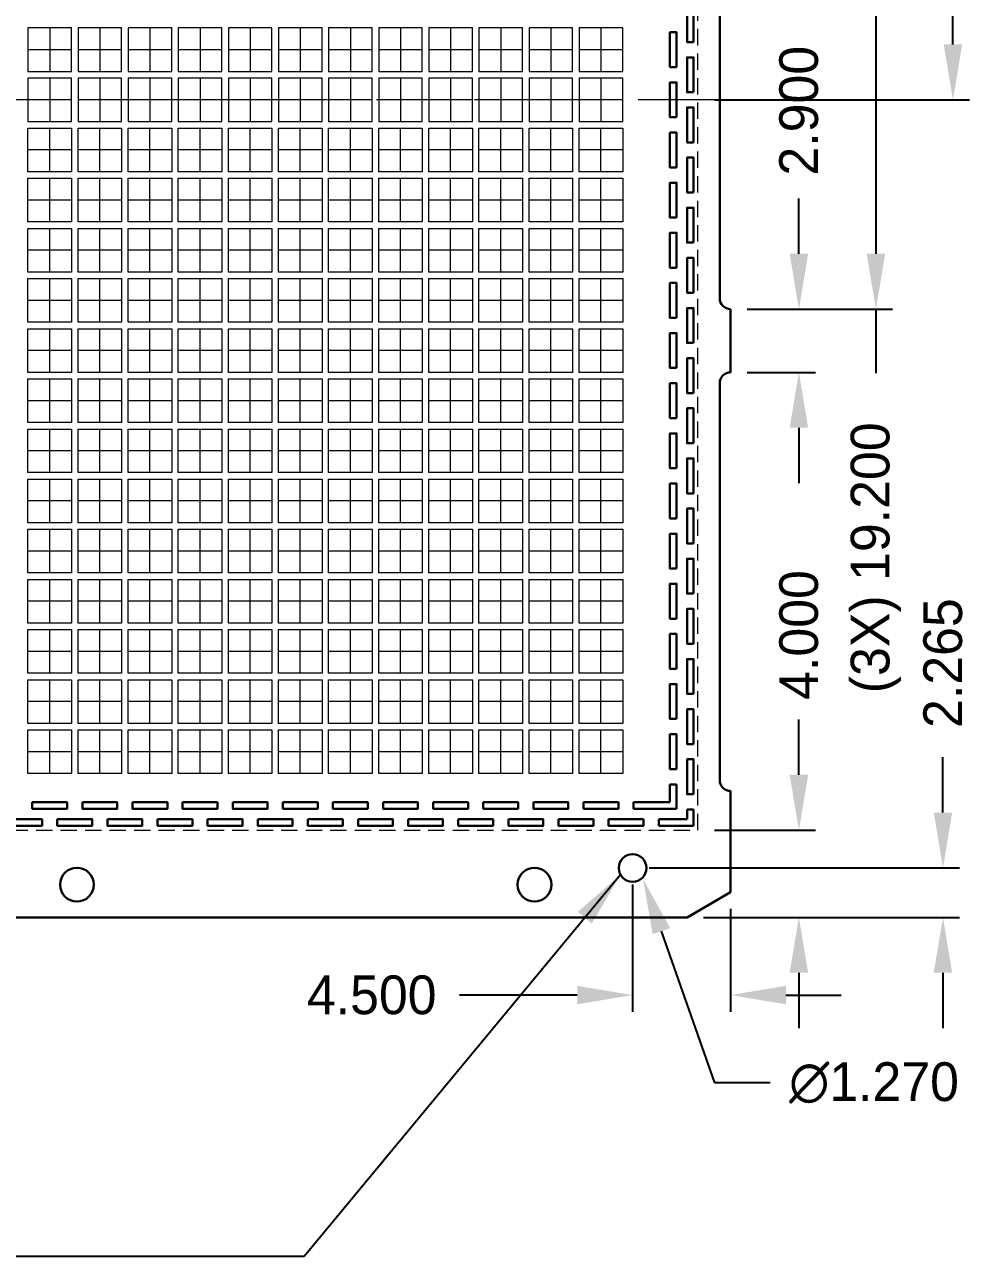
# Model space of a CAD drawing. Extents: x 421 to 684, y -247 to -113.
# Drawn here: x 640.5 to 684.3, y -225.3 to -168.8 of the extents above; entities that cross this region are included whole.
import ezdxf

# ---------------------------------------------------------------- set-up
doc = ezdxf.new("R2010")
doc.units = 0
doc.header["$LTSCALE"] = 3
doc.header["$MEASUREMENT"] = 0
for name, pattern in [('CENTER', [2, 1.25, -0.25, 0.25, -0.25]), ('HIDDEN', [0.375, 0.25, -0.125]), ('PHANTOM', [2.5, 1.25, -0.25, 0.25, -0.25, 0.25, -0.25])]:
    doc.linetypes.add(name, pattern=pattern)
for name, color, linetype, lineweight in [('CLIN', 1, 'CENTER', 15), ('DIM', 4, 'Continuous', 13), ('HIDN', 6, 'HIDDEN', 15), ('OBJ', 3, 'Continuous', 30), ('OBJ1', 7, 'Continuous', 30), ('PHANTOM', 5, 'PHANTOM', 15)]:
    doc.layers.add(name, color=color, linetype=linetype, lineweight=lineweight)
doc.dimstyles.new('3DEC X 1', dxfattribs={"dimtxt": 1.778, "dimasz": 2.54, "dimexe": 0.762, "dimexo": 0.762, "dimgap": 0.762, "dimtad": 0, "dimdec": 3, "dimzin": 0, "dimdsep": 46, "dimtxsty": 'Standard', "dimcen": 0, "dimadec": 0, "dimazin": 0, "dimtfac": 1, "dimtdec": 3, "dimtofl": 0, "dimtmove": 0, "dimatfit": 3, "dimfxl": 1, "dimtolj": 1, "dimtzin": 0, "dimarcsym": 0})
doc.dimstyles.new('3DEC X 1 DIA', dxfattribs={"dimtxt": 1.778, "dimasz": 2.54, "dimexe": 0.762, "dimexo": 0.762, "dimgap": 0.762, "dimtad": 0, "dimtoh": 1, "dimdec": 3, "dimzin": 0, "dimdsep": 46, "dimtxsty": 'Standard', "dimcen": 0, "dimadec": 0, "dimazin": 0, "dimtfac": 1, "dimtdec": 3, "dimtofl": 0, "dimtmove": 0, "dimatfit": 3, "dimfxl": 1, "dimtolj": 1, "dimtzin": 0, "dimarcsym": 0})

# ---------------------------------------------------------------- blocks, each defined once
blk = doc.blocks.new('*D7')
at = {"layer": 'Defpoints', "color": 0, "transparency": 16777216}
for p in [(1107.465, -223.752), (1119.669, -223.752), (1107.965, -261.252)]:
    blk.add_point(p, dxfattribs=at)
at = {"layer": 'DIM', "color": 0, "lineweight": -2, "transparency": 16777216}
for p, q in [((1108.227, -223.752), (1120.431, -223.752)), ((1119.669, -226.292), (1119.669, -236.822)), ((1119.669, -258.712), (1119.669, -246.644)), ((1108.727, -261.252), (1120.431, -261.252))]:
    blk.add_line(p, q, dxfattribs=at)
at = {"layer": 'DIM', "color": 0, "transparency": 16777216}
for points in [[(1119.246, -226.292), (1120.092, -226.292), (1119.669, -223.752)], [(1119.246, -258.712), (1120.092, -258.712), (1119.669, -261.252)]]:
    blk.add_solid(points, dxfattribs=at)
at = {"layer": 'DIM', "color": 0, "transparency": 16777216, "insert": (1119.669, -241.733), "char_height": 1.778, "attachment_point": 5, "rotation": 90}
blk.add_mtext('\\A1;37.500', dxfattribs=at)
blk = doc.blocks.new('*D9')
at = {"layer": 'Defpoints', "color": 0, "transparency": 16777216}
for p in [(1109.465, -270.852), (1112.599, -270.852), (1109.465, -273.752)]:
    blk.add_point(p, dxfattribs=at)
at = {"layer": 'DIM', "color": 0, "lineweight": -2, "transparency": 16777216}
for p, q in [((1112.599, -268.312), (1112.599, -265.772)), ((1110.227, -270.852), (1113.361, -270.852)), ((1110.227, -273.752), (1113.361, -273.752)), ((1112.599, -276.292), (1112.599, -278.832))]:
    blk.add_line(p, q, dxfattribs=at)
at = {"layer": 'DIM', "color": 0, "transparency": 16777216}
for points in [[(1112.176, -268.312), (1113.023, -268.312), (1112.599, -270.852)], [(1112.176, -276.292), (1113.023, -276.292), (1112.599, -273.752)]]:
    blk.add_solid(points, dxfattribs=at)
at = {"layer": 'DIM', "color": 0, "transparency": 16777216, "insert": (1112.599, -261.751), "char_height": 1.778, "attachment_point": 5, "rotation": 90}
blk.add_mtext('\\A1;2.900', dxfattribs=at)
blk = doc.blocks.new('*D10')
at = {"layer": 'Defpoints', "color": 0, "transparency": 16777216}
for p in [(1109.465, -251.652), (1109.465, -270.852), (1116.134, -270.852)]:
    blk.add_point(p, dxfattribs=at)
at = {"layer": 'DIM', "color": 0, "lineweight": -2, "transparency": 16777216}
for p, q in [((1110.227, -251.652), (1116.896, -251.652)), ((1116.134, -254.192), (1116.134, -268.312)), ((1110.227, -270.852), (1116.896, -270.852)), ((1116.134, -270.852), (1116.134, -273.792))]:
    blk.add_line(p, q, dxfattribs=at)
at = {"layer": 'DIM', "color": 0, "transparency": 16777216}
for points in [[(1115.711, -254.192), (1116.558, -254.192), (1116.134, -251.652)], [(1115.711, -268.312), (1116.558, -268.312), (1116.134, -270.852)]]:
    blk.add_solid(points, dxfattribs=at)
at = {"layer": 'DIM', "color": 0, "transparency": 16777216, "insert": (1116.134, -282.259), "char_height": 1.778, "attachment_point": 5, "rotation": 90}
blk.add_mtext('\\A1;(3X) 19.200', dxfattribs=at)
blk = doc.blocks.new('*D11')
at = {"layer": 'Defpoints', "color": 0, "transparency": 16777216}
for p in [(1107.965, -294.752), (1107.465, -298.752), (1112.599, -298.752)]:
    blk.add_point(p, dxfattribs=at)
at = {"layer": 'DIM', "color": 0, "lineweight": -2, "transparency": 16777216}
for p, q in [((1112.599, -292.212), (1112.599, -289.672)), ((1108.727, -294.752), (1113.361, -294.752)), ((1108.227, -298.752), (1113.361, -298.752)), ((1112.599, -301.292), (1112.599, -303.832))]:
    blk.add_line(p, q, dxfattribs=at)
at = {"layer": 'DIM', "color": 0, "transparency": 16777216}
for points in [[(1112.176, -292.212), (1113.023, -292.212), (1112.599, -294.752)], [(1112.176, -301.292), (1113.023, -301.292), (1112.599, -298.752)]]:
    blk.add_solid(points, dxfattribs=at)
at = {"layer": 'DIM', "color": 0, "transparency": 16777216, "insert": (1112.599, -285.799), "char_height": 1.778, "attachment_point": 5, "rotation": 90}
blk.add_mtext('\\A1;4.000', dxfattribs=at)
blk = doc.blocks.new('*D26')
at = {"layer": 'Defpoints', "color": 0, "transparency": 16777216}
for p in [(1105.024, -295.791), (1105.446, -296.989)]:
    blk.add_point(p, dxfattribs=at)
at = {"layer": 'DIM', "color": 0, "lineweight": -2, "transparency": 16777216}
for p, q in [((1108.744, -306.347), (1106.291, -299.385)), ((1111.284, -306.347), (1108.744, -306.347))]:
    blk.add_line(p, q, dxfattribs=at)
at = {"layer": 'DIM', "color": 0, "transparency": 16777216}
blk.add_solid([(1106.69, -299.244), (1105.891, -299.525), (1105.446, -296.989)], dxfattribs=at)
at = {"layer": 'DIM', "color": 0, "transparency": 16777216, "insert": (1116.047, -306.347), "char_height": 1.778, "attachment_point": 5}
blk.add_mtext('\\A1;∅1.270', dxfattribs=at)
blk = doc.blocks.new('*D27')
at = {"layer": 'Defpoints', "color": 0, "transparency": 16777216}
for p in [(1104.965, -296.487), (1107.465, -298.752), (1119.211, -298.752)]:
    blk.add_point(p, dxfattribs=at)
at = {"layer": 'DIM', "color": 0, "lineweight": -2, "transparency": 16777216}
for p, q in [((1119.211, -293.947), (1119.211, -291.407)), ((1105.727, -296.487), (1119.973, -296.487)), ((1108.227, -298.752), (1119.973, -298.752)), ((1119.211, -301.292), (1119.211, -303.832))]:
    blk.add_line(p, q, dxfattribs=at)
at = {"layer": 'DIM', "color": 0, "transparency": 16777216}
for points in [[(1118.788, -293.947), (1119.634, -293.947), (1119.211, -296.487)], [(1118.788, -301.292), (1119.634, -301.292), (1119.211, -298.752)]]:
    blk.add_solid(points, dxfattribs=at)
at = {"layer": 'DIM', "color": 0, "transparency": 16777216, "insert": (1119.211, -287.089), "char_height": 1.778, "attachment_point": 5, "rotation": 90}
blk.add_mtext('\\A1;2.265', dxfattribs=at)
blk = doc.blocks.new('*D28')
at = {"layer": 'Defpoints', "color": 0, "transparency": 16777216}
for p in [(1104.965, -296.487), (1109.465, -297.602), (1104.965, -302.318)]:
    blk.add_point(p, dxfattribs=at)
at = {"layer": 'DIM', "color": 0, "lineweight": -2, "transparency": 16777216}
for p, q in [((1104.965, -297.249), (1104.965, -303.08)), ((1109.465, -298.364), (1109.465, -303.08)), ((1102.425, -302.318), (1097.016, -302.318)), ((1112.005, -302.318), (1114.545, -302.318))]:
    blk.add_line(p, q, dxfattribs=at)
at = {"layer": 'DIM', "color": 0, "transparency": 16777216}
for points in [[(1102.425, -301.894), (1102.425, -302.741), (1104.965, -302.318)], [(1112.005, -301.894), (1112.005, -302.741), (1109.465, -302.318)]]:
    blk.add_solid(points, dxfattribs=at)
at = {"layer": 'DIM', "color": 0, "transparency": 16777216, "insert": (1092.995, -302.318), "char_height": 1.778, "attachment_point": 5}
blk.add_mtext('\\A1;4.500', dxfattribs=at)

msp = doc.modelspace()

# ---------------------------------------------------------------- linework, layer by layer
at = {"layer": 'CLIN'}
for p, q in [((641.6626, -168.9671), (641.6626, -170.9671)), ((643.9626, -168.9671), (643.9626, -170.9671)), ((646.2626, -168.9671), (646.2626, -170.9671)), ((648.5626, -168.9671), (648.5626, -170.9671)), ((650.8626, -168.9671), (650.8626, -170.9671)), ((653.1626, -168.9671), (653.1626, -170.9671)), ((655.4626, -168.9671), (655.4626, -170.9671)), ((657.7626, -168.9671), (657.7626, -170.9671)), ((660.0626, -168.9671), (660.0626, -170.9671)), ((662.3626, -168.9671), (662.3626, -170.9671)), ((664.6626, -168.9671), (664.6626, -170.9671)), ((666.9626, -168.9671), (666.9626, -170.9671)), ((642.6626, -169.9671), (640.6626, -169.9671)), ((644.9626, -169.9671), (642.9626, -169.9671)), ((647.2626, -169.9671), (645.2626, -169.9671)), ((649.5626, -169.9671), (647.5626, -169.9671)), ((651.8626, -169.9671), (649.8626, -169.9671)), ((654.1626, -169.9671), (652.1626, -169.9671)), ((656.4626, -169.9671), (654.4626, -169.9671)), ((658.7626, -169.9671), (656.7626, -169.9671)), ((661.0626, -169.9671), (659.0626, -169.9671)), ((663.3626, -169.9671), (661.3626, -169.9671)), ((665.6626, -169.9671), (663.6626, -169.9671)), ((667.9626, -169.9671), (665.9626, -169.9671)), ((641.6626, -171.2671), (641.6626, -173.2671)), ((643.9626, -171.2671), (643.9626, -173.2671)), ((646.2626, -171.2671), (646.2626, -173.2671)), ((648.5626, -171.2671), (648.5626, -173.2671)), ((650.8626, -171.2671), (650.8626, -173.2671)), ((653.1626, -171.2671), (653.1626, -173.2671)), ((655.4626, -171.2671), (655.4626, -173.2671)), ((657.7626, -171.2671), (657.7626, -173.2671)), ((660.0626, -171.2671), (660.0626, -173.2671)), ((662.3626, -171.2671), (662.3626, -173.2671)), ((664.6626, -171.2671), (664.6626, -173.2671)), ((666.9626, -171.2671), (666.9626, -173.2671)), ((672.4126, -172.2671), (553.4126, -172.2671)), ((642.6626, -172.2671), (640.6626, -172.2671)), ((644.9626, -172.2671), (642.9626, -172.2671)), ((647.2626, -172.2671), (645.2626, -172.2671)), ((649.5626, -172.2671), (647.5626, -172.2671)), ((651.8626, -172.2671), (649.8626, -172.2671)), ((654.1626, -172.2671), (652.1626, -172.2671)), ((656.4626, -172.2671), (654.4626, -172.2671)), ((658.7626, -172.2671), (656.7626, -172.2671)), ((661.0626, -172.2671), (659.0626, -172.2671)), ((663.3626, -172.2671), (661.3626, -172.2671)), ((665.6626, -172.2671), (663.6626, -172.2671)), ((667.9626, -172.2671), (665.9626, -172.2671)), ((641.6626, -175.5671), (641.6626, -173.5671)), ((643.9626, -175.5671), (643.9626, -173.5671)), ((646.2626, -175.5671), (646.2626, -173.5671)), ((648.5626, -175.5671), (648.5626, -173.5671)), ((650.8626, -175.5671), (650.8626, -173.5671)), ((653.1626, -175.5671), (653.1626, -173.5671)), ((655.4626, -175.5671), (655.4626, -173.5671)), ((657.7626, -175.5671), (657.7626, -173.5671)), ((660.0626, -175.5671), (660.0626, -173.5671)), ((662.3626, -175.5671), (662.3626, -173.5671)), ((664.6626, -175.5671), (664.6626, -173.5671)), ((666.9626, -175.5671), (666.9626, -173.5671)), ((642.6626, -174.5671), (640.6626, -174.5671)), ((644.9626, -174.5671), (642.9626, -174.5671)), ((647.2626, -174.5671), (645.2626, -174.5671)), ((649.5626, -174.5671), (647.5626, -174.5671)), ((651.8626, -174.5671), (649.8626, -174.5671)), ((654.1626, -174.5671), (652.1626, -174.5671)), ((656.4626, -174.5671), (654.4626, -174.5671)), ((658.7626, -174.5671), (656.7626, -174.5671)), ((661.0626, -174.5671), (659.0626, -174.5671)), ((663.3626, -174.5671), (661.3626, -174.5671)), ((665.6626, -174.5671), (663.6626, -174.5671)), ((667.9626, -174.5671), (665.9626, -174.5671)), ((641.6626, -177.8671), (641.6626, -175.8671)), ((643.9626, -177.8671), (643.9626, -175.8671)), ((646.2626, -177.8671), (646.2626, -175.8671)), ((648.5626, -177.8671), (648.5626, -175.8671)), ((650.8626, -177.8671), (650.8626, -175.8671)), ((653.1626, -177.8671), (653.1626, -175.8671)), ((655.4626, -177.8671), (655.4626, -175.8671)), ((657.7626, -177.8671), (657.7626, -175.8671)), ((660.0626, -177.8671), (660.0626, -175.8671)), ((662.3626, -177.8671), (662.3626, -175.8671)), ((664.6626, -177.8671), (664.6626, -175.8671)), ((666.9626, -177.8671), (666.9626, -175.8671)), ((642.6626, -176.8671), (640.6626, -176.8671)), ((644.9626, -176.8671), (642.9626, -176.8671)), ((647.2626, -176.8671), (645.2626, -176.8671)), ((649.5626, -176.8671), (647.5626, -176.8671)), ((651.8626, -176.8671), (649.8626, -176.8671)), ((654.1626, -176.8671), (652.1626, -176.8671)), ((656.4626, -176.8671), (654.4626, -176.8671)), ((658.7626, -176.8671), (656.7626, -176.8671)), ((661.0626, -176.8671), (659.0626, -176.8671)), ((663.3626, -176.8671), (661.3626, -176.8671)), ((665.6626, -176.8671), (663.6626, -176.8671)), ((667.9626, -176.8671), (665.9626, -176.8671)), ((641.6626, -180.1671), (641.6626, -178.1671)), ((643.9626, -180.1671), (643.9626, -178.1671)), ((646.2626, -180.1671), (646.2626, -178.1671)), ((648.5626, -180.1671), (648.5626, -178.1671)), ((650.8626, -180.1671), (650.8626, -178.1671)), ((653.1626, -180.1671), (653.1626, -178.1671)), ((655.4626, -180.1671), (655.4626, -178.1671)), ((657.7626, -180.1671), (657.7626, -178.1671)), ((660.0626, -180.1671), (660.0626, -178.1671)), ((662.3626, -180.1671), (662.3626, -178.1671)), ((664.6626, -180.1671), (664.6626, -178.1671)), ((666.9626, -180.1671), (666.9626, -178.1671)), ((642.6626, -179.1671), (640.6626, -179.1671)), ((644.9626, -179.1671), (642.9626, -179.1671)), ((647.2626, -179.1671), (645.2626, -179.1671)), ((649.5626, -179.1671), (647.5626, -179.1671)), ((651.8626, -179.1671), (649.8626, -179.1671)), ((654.1626, -179.1671), (652.1626, -179.1671)), ((656.4626, -179.1671), (654.4626, -179.1671)), ((658.7626, -179.1671), (656.7626, -179.1671)), ((661.0626, -179.1671), (659.0626, -179.1671)), ((663.3626, -179.1671), (661.3626, -179.1671)), ((665.6626, -179.1671), (663.6626, -179.1671)), ((667.9626, -179.1671), (665.9626, -179.1671)), ((641.6626, -182.4671), (641.6626, -180.4671)), ((643.9626, -182.4671), (643.9626, -180.4671)), ((646.2626, -182.4671), (646.2626, -180.4671)), ((648.5626, -182.4671), (648.5626, -180.4671)), ((650.8626, -182.4671), (650.8626, -180.4671)), ((653.1626, -182.4671), (653.1626, -180.4671)), ((655.4626, -182.4671), (655.4626, -180.4671)), ((657.7626, -182.4671), (657.7626, -180.4671)), ((660.0626, -182.4671), (660.0626, -180.4671)), ((662.3626, -182.4671), (662.3626, -180.4671)), ((664.6626, -182.4671), (664.6626, -180.4671)), ((666.9626, -182.4671), (666.9626, -180.4671)), ((642.6626, -181.4671), (640.6626, -181.4671)), ((644.9626, -181.4671), (642.9626, -181.4671)), ((647.2626, -181.4671), (645.2626, -181.4671)), ((649.5626, -181.4671), (647.5626, -181.4671)), ((651.8626, -181.4671), (649.8626, -181.4671)), ((654.1626, -181.4671), (652.1626, -181.4671)), ((656.4626, -181.4671), (654.4626, -181.4671)), ((658.7626, -181.4671), (656.7626, -181.4671)), ((661.0626, -181.4671), (659.0626, -181.4671)), ((663.3626, -181.4671), (661.3626, -181.4671)), ((665.6626, -181.4671), (663.6626, -181.4671)), ((667.9626, -181.4671), (665.9626, -181.4671)), ((641.6626, -184.7671), (641.6626, -182.7671)), ((643.9626, -184.7671), (643.9626, -182.7671)), ((646.2626, -184.7671), (646.2626, -182.7671)), ((648.5626, -184.7671), (648.5626, -182.7671)), ((650.8626, -184.7671), (650.8626, -182.7671)), ((653.1626, -184.7671), (653.1626, -182.7671)), ((655.4626, -184.7671), (655.4626, -182.7671)), ((657.7626, -184.7671), (657.7626, -182.7671)), ((660.0626, -184.7671), (660.0626, -182.7671)), ((662.3626, -184.7671), (662.3626, -182.7671)), ((664.6626, -184.7671), (664.6626, -182.7671)), ((666.9626, -184.7671), (666.9626, -182.7671)), ((642.6626, -183.7671), (640.6626, -183.7671)), ((644.9626, -183.7671), (642.9626, -183.7671)), ((647.2626, -183.7671), (645.2626, -183.7671)), ((649.5626, -183.7671), (647.5626, -183.7671)), ((651.8626, -183.7671), (649.8626, -183.7671)), ((654.1626, -183.7671), (652.1626, -183.7671)), ((656.4626, -183.7671), (654.4626, -183.7671)), ((658.7626, -183.7671), (656.7626, -183.7671)), ((661.0626, -183.7671), (659.0626, -183.7671)), ((663.3626, -183.7671), (661.3626, -183.7671)), ((665.6626, -183.7671), (663.6626, -183.7671)), ((667.9626, -183.7671), (665.9626, -183.7671)), ((641.6626, -187.0671), (641.6626, -185.0671)), ((643.9626, -187.0671), (643.9626, -185.0671)), ((646.2626, -187.0671), (646.2626, -185.0671)), ((648.5626, -187.0671), (648.5626, -185.0671)), ((650.8626, -187.0671), (650.8626, -185.0671)), ((653.1626, -187.0671), (653.1626, -185.0671)), ((655.4626, -187.0671), (655.4626, -185.0671)), ((657.7626, -187.0671), (657.7626, -185.0671)), ((660.0626, -187.0671), (660.0626, -185.0671)), ((662.3626, -187.0671), (662.3626, -185.0671)), ((664.6626, -187.0671), (664.6626, -185.0671)), ((666.9626, -187.0671), (666.9626, -185.0671)), ((642.6626, -186.0671), (640.6626, -186.0671)), ((644.9626, -186.0671), (642.9626, -186.0671)), ((647.2626, -186.0671), (645.2626, -186.0671)), ((649.5626, -186.0671), (647.5626, -186.0671)), ((651.8626, -186.0671), (649.8626, -186.0671)), ((654.1626, -186.0671), (652.1626, -186.0671)), ((656.4626, -186.0671), (654.4626, -186.0671)), ((658.7626, -186.0671), (656.7626, -186.0671)), ((661.0626, -186.0671), (659.0626, -186.0671)), ((663.3626, -186.0671), (661.3626, -186.0671)), ((665.6626, -186.0671), (663.6626, -186.0671)), ((667.9626, -186.0671), (665.9626, -186.0671)), ((641.6626, -189.3671), (641.6626, -187.3671)), ((643.9626, -189.3671), (643.9626, -187.3671)), ((646.2626, -189.3671), (646.2626, -187.3671)), ((648.5626, -189.3671), (648.5626, -187.3671)), ((650.8626, -189.3671), (650.8626, -187.3671)), ((653.1626, -189.3671), (653.1626, -187.3671)), ((655.4626, -189.3671), (655.4626, -187.3671)), ((657.7626, -189.3671), (657.7626, -187.3671)), ((660.0626, -189.3671), (660.0626, -187.3671)), ((662.3626, -189.3671), (662.3626, -187.3671)), ((664.6626, -189.3671), (664.6626, -187.3671)), ((666.9626, -189.3671), (666.9626, -187.3671)), ((642.6626, -188.3671), (640.6626, -188.3671)), ((644.9626, -188.3671), (642.9626, -188.3671)), ((647.2626, -188.3671), (645.2626, -188.3671)), ((649.5626, -188.3671), (647.5626, -188.3671)), ((651.8626, -188.3671), (649.8626, -188.3671)), ((654.1626, -188.3671), (652.1626, -188.3671)), ((656.4626, -188.3671), (654.4626, -188.3671)), ((658.7626, -188.3671), (656.7626, -188.3671)), ((661.0626, -188.3671), (659.0626, -188.3671)), ((663.3626, -188.3671), (661.3626, -188.3671)), ((665.6626, -188.3671), (663.6626, -188.3671)), ((667.9626, -188.3671), (665.9626, -188.3671)), ((641.6626, -191.6671), (641.6626, -189.6671)), ((643.9626, -191.6671), (643.9626, -189.6671)), ((646.2626, -191.6671), (646.2626, -189.6671)), ((648.5626, -191.6671), (648.5626, -189.6671)), ((650.8626, -191.6671), (650.8626, -189.6671)), ((653.1626, -191.6671), (653.1626, -189.6671)), ((655.4626, -191.6671), (655.4626, -189.6671)), ((657.7626, -191.6671), (657.7626, -189.6671)), ((660.0626, -191.6671), (660.0626, -189.6671)), ((662.3626, -191.6671), (662.3626, -189.6671)), ((664.6626, -191.6671), (664.6626, -189.6671)), ((666.9626, -191.6671), (666.9626, -189.6671)), ((642.6626, -190.6671), (640.6626, -190.6671)), ((644.9626, -190.6671), (642.9626, -190.6671)), ((647.2626, -190.6671), (645.2626, -190.6671)), ((649.5626, -190.6671), (647.5626, -190.6671)), ((651.8626, -190.6671), (649.8626, -190.6671)), ((654.1626, -190.6671), (652.1626, -190.6671)), ((656.4626, -190.6671), (654.4626, -190.6671)), ((658.7626, -190.6671), (656.7626, -190.6671)), ((661.0626, -190.6671), (659.0626, -190.6671)), ((663.3626, -190.6671), (661.3626, -190.6671)), ((665.6626, -190.6671), (663.6626, -190.6671)), ((667.9626, -190.6671), (665.9626, -190.6671)), ((641.6626, -193.9671), (641.6626, -191.9671)), ((643.9626, -193.9671), (643.9626, -191.9671)), ((646.2626, -193.9671), (646.2626, -191.9671)), ((648.5626, -193.9671), (648.5626, -191.9671)), ((650.8626, -193.9671), (650.8626, -191.9671)), ((653.1626, -193.9671), (653.1626, -191.9671)), ((655.4626, -193.9671), (655.4626, -191.9671)), ((657.7626, -193.9671), (657.7626, -191.9671)), ((660.0626, -193.9671), (660.0626, -191.9671)), ((662.3626, -193.9671), (662.3626, -191.9671)), ((664.6626, -193.9671), (664.6626, -191.9671)), ((666.9626, -193.9671), (666.9626, -191.9671)), ((642.6626, -192.9671), (640.6626, -192.9671)), ((644.9626, -192.9671), (642.9626, -192.9671)), ((647.2626, -192.9671), (645.2626, -192.9671)), ((649.5626, -192.9671), (647.5626, -192.9671)), ((651.8626, -192.9671), (649.8626, -192.9671)), ((654.1626, -192.9671), (652.1626, -192.9671)), ((656.4626, -192.9671), (654.4626, -192.9671)), ((658.7626, -192.9671), (656.7626, -192.9671)), ((661.0626, -192.9671), (659.0626, -192.9671)), ((663.3626, -192.9671), (661.3626, -192.9671)), ((665.6626, -192.9671), (663.6626, -192.9671)), ((667.9626, -192.9671), (665.9626, -192.9671)), ((641.6626, -196.2671), (641.6626, -194.2671)), ((643.9626, -196.2671), (643.9626, -194.2671)), ((646.2626, -196.2671), (646.2626, -194.2671)), ((648.5626, -196.2671), (648.5626, -194.2671)), ((650.8626, -196.2671), (650.8626, -194.2671)), ((653.1626, -196.2671), (653.1626, -194.2671)), ((655.4626, -196.2671), (655.4626, -194.2671)), ((657.7626, -196.2671), (657.7626, -194.2671)), ((660.0626, -196.2671), (660.0626, -194.2671)), ((662.3626, -196.2671), (662.3626, -194.2671)), ((664.6626, -196.2671), (664.6626, -194.2671)), ((666.9626, -196.2671), (666.9626, -194.2671)), ((642.6626, -195.2671), (640.6626, -195.2671)), ((644.9626, -195.2671), (642.9626, -195.2671)), ((647.2626, -195.2671), (645.2626, -195.2671)), ((649.5626, -195.2671), (647.5626, -195.2671)), ((651.8626, -195.2671), (649.8626, -195.2671)), ((654.1626, -195.2671), (652.1626, -195.2671)), ((656.4626, -195.2671), (654.4626, -195.2671)), ((658.7626, -195.2671), (656.7626, -195.2671)), ((661.0626, -195.2671), (659.0626, -195.2671)), ((663.3626, -195.2671), (661.3626, -195.2671)), ((665.6626, -195.2671), (663.6626, -195.2671)), ((667.9626, -195.2671), (665.9626, -195.2671)), ((641.6626, -198.5671), (641.6626, -196.5671)), ((643.9626, -198.5671), (643.9626, -196.5671)), ((646.2626, -198.5671), (646.2626, -196.5671)), ((648.5626, -198.5671), (648.5626, -196.5671)), ((650.8626, -198.5671), (650.8626, -196.5671)), ((653.1626, -198.5671), (653.1626, -196.5671)), ((655.4626, -198.5671), (655.4626, -196.5671)), ((657.7626, -198.5671), (657.7626, -196.5671)), ((660.0626, -198.5671), (660.0626, -196.5671)), ((662.3626, -198.5671), (662.3626, -196.5671)), ((664.6626, -198.5671), (664.6626, -196.5671)), ((666.9626, -198.5671), (666.9626, -196.5671)), ((642.6626, -197.5671), (640.6626, -197.5671)), ((644.9626, -197.5671), (642.9626, -197.5671)), ((647.2626, -197.5671), (645.2626, -197.5671)), ((649.5626, -197.5671), (647.5626, -197.5671)), ((651.8626, -197.5671), (649.8626, -197.5671)), ((654.1626, -197.5671), (652.1626, -197.5671)), ((656.4626, -197.5671), (654.4626, -197.5671)), ((658.7626, -197.5671), (656.7626, -197.5671)), ((661.0626, -197.5671), (659.0626, -197.5671)), ((663.3626, -197.5671), (661.3626, -197.5671)), ((665.6626, -197.5671), (663.6626, -197.5671)), ((667.9626, -197.5671), (665.9626, -197.5671)), ((641.6626, -200.8671), (641.6626, -198.8671)), ((643.9626, -200.8671), (643.9626, -198.8671)), ((646.2626, -200.8671), (646.2626, -198.8671)), ((648.5626, -200.8671), (648.5626, -198.8671)), ((650.8626, -200.8671), (650.8626, -198.8671)), ((653.1626, -200.8671), (653.1626, -198.8671)), ((655.4626, -200.8671), (655.4626, -198.8671)), ((657.7626, -200.8671), (657.7626, -198.8671)), ((660.0626, -200.8671), (660.0626, -198.8671)), ((662.3626, -200.8671), (662.3626, -198.8671)), ((664.6626, -200.8671), (664.6626, -198.8671)), ((666.9626, -200.8671), (666.9626, -198.8671)), ((642.6626, -199.8671), (640.6626, -199.8671)), ((644.9626, -199.8671), (642.9626, -199.8671)), ((647.2626, -199.8671), (645.2626, -199.8671)), ((649.5626, -199.8671), (647.5626, -199.8671)), ((651.8626, -199.8671), (649.8626, -199.8671)), ((654.1626, -199.8671), (652.1626, -199.8671)), ((656.4626, -199.8671), (654.4626, -199.8671)), ((658.7626, -199.8671), (656.7626, -199.8671)), ((661.0626, -199.8671), (659.0626, -199.8671)), ((663.3626, -199.8671), (661.3626, -199.8671)), ((665.6626, -199.8671), (663.6626, -199.8671)), ((667.9626, -199.8671), (665.9626, -199.8671)), ((641.6626, -203.1671), (641.6626, -201.1671)), ((643.9626, -203.1671), (643.9626, -201.1671)), ((646.2626, -203.1671), (646.2626, -201.1671)), ((648.5626, -203.1671), (648.5626, -201.1671)), ((650.8626, -203.1671), (650.8626, -201.1671)), ((653.1626, -203.1671), (653.1626, -201.1671)), ((655.4626, -203.1671), (655.4626, -201.1671)), ((657.7626, -203.1671), (657.7626, -201.1671)), ((660.0626, -203.1671), (660.0626, -201.1671)), ((662.3626, -203.1671), (662.3626, -201.1671)), ((664.6626, -203.1671), (664.6626, -201.1671)), ((666.9626, -203.1671), (666.9626, -201.1671)), ((642.6626, -202.1671), (640.6626, -202.1671)), ((644.9626, -202.1671), (642.9626, -202.1671)), ((647.2626, -202.1671), (645.2626, -202.1671)), ((649.5626, -202.1671), (647.5626, -202.1671)), ((651.8626, -202.1671), (649.8626, -202.1671)), ((654.1626, -202.1671), (652.1626, -202.1671)), ((656.4626, -202.1671), (654.4626, -202.1671)), ((658.7626, -202.1671), (656.7626, -202.1671)), ((661.0626, -202.1671), (659.0626, -202.1671)), ((663.3626, -202.1671), (661.3626, -202.1671)), ((665.6626, -202.1671), (663.6626, -202.1671)), ((667.9626, -202.1671), (665.9626, -202.1671))]:
    msp.add_line(p, q, dxfattribs=at)
at = {"layer": 'HIDN'}
msp.add_lwpolyline([(671.4126, -138.7671), (554.4126, -138.7671), (554.4126, -205.7671), (671.4126, -205.7671)], close=True, dxfattribs=at)
at = {"layer": 'OBJ'}
for p, q in [((672.4126, -181.3671), (672.4126, -163.1671)), ((672.9126, -184.7671), (672.9126, -181.8671)), ((672.9126, -181.8671), (672.9126, -181.8671)), ((672.4126, -203.4671), (672.4126, -185.2671)), ((672.9126, -184.7671), (672.9126, -184.7671)), ((672.9126, -203.9671), (672.9126, -203.9671)), ((672.9126, -208.6171), (672.9126, -203.9671)), ((672.9126, -208.6171), (670.9126, -209.7671)), ((670.9126, -209.7671), (434.9126, -209.7671))]:
    msp.add_line(p, q, dxfattribs=at)
for centre, radius in [((668.4126, -207.5021), 0.635), ((642.9126, -208.2671), 0.775), ((663.9126, -208.2671), 0.775)]:
    msp.add_circle(centre, radius, dxfattribs=at)
for centre, start, end in [((672.9126, -181.3671), 180, 270), ((672.9126, -185.2671), 90, 180), ((672.9126, -203.4671), 180, 270)]:
    msp.add_arc(centre, 0.5, start, end, dxfattribs=at)
at = {"layer": 'OBJ1'}
for p, q in [((670.1306, -204.4851), (670.1306, -203.6671)), ((670.1306, -203.6671), (670.4306, -203.6671)), ((670.4306, -203.6671), (670.4306, -204.7851)), ((668.4626, -204.4851), (670.1306, -204.4851)), ((668.4626, -204.7851), (668.4626, -204.4851)), ((670.4306, -204.7851), (668.4626, -204.7851)), ((670.9126, -205.2671), (670.9126, -204.8171)), ((670.9126, -204.8171), (671.2126, -204.8171)), ((671.2126, -204.8171), (671.2126, -205.5671)), ((669.6126, -205.2671), (670.9126, -205.2671)), ((669.6126, -205.5671), (669.6126, -205.2671)), ((671.2126, -205.5671), (669.6126, -205.5671))]:
    msp.add_line(p, q, dxfattribs=at)
for points in [[(671.2126, -169.6171), (670.9126, -169.6171), (670.9126, -168.0171), (671.2126, -168.0171)], [(670.4306, -170.7671), (670.1306, -170.7671), (670.1306, -169.1671), (670.4306, -169.1671)], [(671.2126, -171.9171), (670.9126, -171.9171), (670.9126, -170.3171), (671.2126, -170.3171)], [(670.4306, -173.0671), (670.1306, -173.0671), (670.1306, -171.4671), (670.4306, -171.4671)], [(671.2126, -174.2171), (670.9126, -174.2171), (670.9126, -172.6171), (671.2126, -172.6171)], [(670.4306, -175.3671), (670.1306, -175.3671), (670.1306, -173.7671), (670.4306, -173.7671)], [(671.2126, -176.5171), (670.9126, -176.5171), (670.9126, -174.9171), (671.2126, -174.9171)], [(670.4306, -177.6671), (670.1306, -177.6671), (670.1306, -176.0671), (670.4306, -176.0671)], [(671.2126, -178.8171), (670.9126, -178.8171), (670.9126, -177.2171), (671.2126, -177.2171)], [(670.4306, -179.9671), (670.1306, -179.9671), (670.1306, -178.3671), (670.4306, -178.3671)], [(671.2126, -181.1171), (670.9126, -181.1171), (670.9126, -179.5171), (671.2126, -179.5171)], [(670.4306, -182.2671), (670.1306, -182.2671), (670.1306, -180.6671), (670.4306, -180.6671)], [(671.2126, -183.4171), (670.9126, -183.4171), (670.9126, -181.8171), (671.2126, -181.8171)], [(670.4306, -184.5671), (670.1306, -184.5671), (670.1306, -182.9671), (670.4306, -182.9671)], [(671.2126, -185.7171), (670.9126, -185.7171), (670.9126, -184.1171), (671.2126, -184.1171)], [(670.4306, -186.8671), (670.1306, -186.8671), (670.1306, -185.2671), (670.4306, -185.2671)], [(671.2126, -188.0171), (670.9126, -188.0171), (670.9126, -186.4171), (671.2126, -186.4171)], [(670.4306, -189.1671), (670.1306, -189.1671), (670.1306, -187.5671), (670.4306, -187.5671)], [(671.2126, -190.3171), (670.9126, -190.3171), (670.9126, -188.7171), (671.2126, -188.7171)], [(670.4306, -191.4671), (670.1306, -191.4671), (670.1306, -189.8671), (670.4306, -189.8671)], [(671.2126, -192.6171), (670.9126, -192.6171), (670.9126, -191.0171), (671.2126, -191.0171)], [(670.4306, -193.7671), (670.1306, -193.7671), (670.1306, -192.1671), (670.4306, -192.1671)], [(671.2126, -194.9171), (670.9126, -194.9171), (670.9126, -193.3171), (671.2126, -193.3171)], [(670.4306, -196.0671), (670.1306, -196.0671), (670.1306, -194.4671), (670.4306, -194.4671)], [(671.2126, -197.2171), (670.9126, -197.2171), (670.9126, -195.6171), (671.2126, -195.6171)], [(670.4306, -198.3671), (670.1306, -198.3671), (670.1306, -196.7671), (670.4306, -196.7671)], [(671.2126, -199.5171), (670.9126, -199.5171), (670.9126, -197.9171), (671.2126, -197.9171)], [(670.4306, -200.6671), (670.1306, -200.6671), (670.1306, -199.0671), (670.4306, -199.0671)], [(671.2126, -201.8171), (670.9126, -201.8171), (670.9126, -200.2171), (671.2126, -200.2171)], [(670.4306, -202.9671), (670.1306, -202.9671), (670.1306, -201.3671), (670.4306, -201.3671)], [(671.2126, -204.1171), (670.9126, -204.1171), (670.9126, -202.5171), (671.2126, -202.5171)], [(640.8626, -204.4851), (642.4626, -204.4851), (642.4626, -204.7851), (640.8626, -204.7851)], [(643.1626, -204.4851), (644.7626, -204.4851), (644.7626, -204.7851), (643.1626, -204.7851)], [(645.4626, -204.4851), (647.0626, -204.4851), (647.0626, -204.7851), (645.4626, -204.7851)], [(647.7626, -204.4851), (649.3626, -204.4851), (649.3626, -204.7851), (647.7626, -204.7851)], [(650.0626, -204.4851), (651.6626, -204.4851), (651.6626, -204.7851), (650.0626, -204.7851)], [(652.3626, -204.4851), (653.9626, -204.4851), (653.9626, -204.7851), (652.3626, -204.7851)], [(654.6626, -204.4851), (656.2626, -204.4851), (656.2626, -204.7851), (654.6626, -204.7851)], [(656.9626, -204.4851), (658.5626, -204.4851), (658.5626, -204.7851), (656.9626, -204.7851)], [(659.2626, -204.4851), (660.8626, -204.4851), (660.8626, -204.7851), (659.2626, -204.7851)], [(661.5626, -204.4851), (663.1626, -204.4851), (663.1626, -204.7851), (661.5626, -204.7851)], [(663.8626, -204.4851), (665.4626, -204.4851), (665.4626, -204.7851), (663.8626, -204.7851)], [(666.1626, -204.4851), (667.7626, -204.4851), (667.7626, -204.7851), (666.1626, -204.7851)], [(639.7126, -205.2671), (641.3126, -205.2671), (641.3126, -205.5671), (639.7126, -205.5671)], [(642.0126, -205.2671), (643.6126, -205.2671), (643.6126, -205.5671), (642.0126, -205.5671)], [(644.3126, -205.2671), (645.9126, -205.2671), (645.9126, -205.5671), (644.3126, -205.5671)], [(646.6126, -205.2671), (648.2126, -205.2671), (648.2126, -205.5671), (646.6126, -205.5671)], [(648.9126, -205.2671), (650.5126, -205.2671), (650.5126, -205.5671), (648.9126, -205.5671)], [(651.2126, -205.2671), (652.8126, -205.2671), (652.8126, -205.5671), (651.2126, -205.5671)], [(653.5126, -205.2671), (655.1126, -205.2671), (655.1126, -205.5671), (653.5126, -205.5671)], [(655.8126, -205.2671), (657.4126, -205.2671), (657.4126, -205.5671), (655.8126, -205.5671)], [(658.1126, -205.2671), (659.7126, -205.2671), (659.7126, -205.5671), (658.1126, -205.5671)], [(660.4126, -205.2671), (662.0126, -205.2671), (662.0126, -205.5671), (660.4126, -205.5671)], [(662.7126, -205.2671), (664.3126, -205.2671), (664.3126, -205.5671), (662.7126, -205.5671)], [(665.0126, -205.2671), (666.6126, -205.2671), (666.6126, -205.5671), (665.0126, -205.5671)], [(667.3126, -205.2671), (668.9126, -205.2671), (668.9126, -205.5671), (667.3126, -205.5671)]]:
    msp.add_lwpolyline(points, close=True, dxfattribs=at)
at = {"layer": 'PHANTOM'}
for points in [[(642.6626, -168.9671), (640.6626, -168.9671), (640.6626, -170.9671), (642.6626, -170.9671)], [(644.9626, -168.9671), (642.9626, -168.9671), (642.9626, -170.9671), (644.9626, -170.9671)], [(647.2626, -168.9671), (645.2626, -168.9671), (645.2626, -170.9671), (647.2626, -170.9671)], [(649.5626, -168.9671), (647.5626, -168.9671), (647.5626, -170.9671), (649.5626, -170.9671)], [(651.8626, -168.9671), (649.8626, -168.9671), (649.8626, -170.9671), (651.8626, -170.9671)], [(654.1626, -168.9671), (652.1626, -168.9671), (652.1626, -170.9671), (654.1626, -170.9671)], [(656.4626, -168.9671), (654.4626, -168.9671), (654.4626, -170.9671), (656.4626, -170.9671)], [(658.7626, -168.9671), (656.7626, -168.9671), (656.7626, -170.9671), (658.7626, -170.9671)], [(661.0626, -168.9671), (659.0626, -168.9671), (659.0626, -170.9671), (661.0626, -170.9671)], [(663.3626, -168.9671), (661.3626, -168.9671), (661.3626, -170.9671), (663.3626, -170.9671)], [(665.6626, -168.9671), (663.6626, -168.9671), (663.6626, -170.9671), (665.6626, -170.9671)], [(667.9626, -168.9671), (665.9626, -168.9671), (665.9626, -170.9671), (667.9626, -170.9671)], [(642.6626, -171.2671), (640.6626, -171.2671), (640.6626, -173.2671), (642.6626, -173.2671)], [(644.9626, -171.2671), (642.9626, -171.2671), (642.9626, -173.2671), (644.9626, -173.2671)], [(647.2626, -171.2671), (645.2626, -171.2671), (645.2626, -173.2671), (647.2626, -173.2671)], [(649.5626, -171.2671), (647.5626, -171.2671), (647.5626, -173.2671), (649.5626, -173.2671)], [(651.8626, -171.2671), (649.8626, -171.2671), (649.8626, -173.2671), (651.8626, -173.2671)], [(654.1626, -171.2671), (652.1626, -171.2671), (652.1626, -173.2671), (654.1626, -173.2671)], [(656.4626, -171.2671), (654.4626, -171.2671), (654.4626, -173.2671), (656.4626, -173.2671)], [(658.7626, -171.2671), (656.7626, -171.2671), (656.7626, -173.2671), (658.7626, -173.2671)], [(661.0626, -171.2671), (659.0626, -171.2671), (659.0626, -173.2671), (661.0626, -173.2671)], [(663.3626, -171.2671), (661.3626, -171.2671), (661.3626, -173.2671), (663.3626, -173.2671)], [(665.6626, -171.2671), (663.6626, -171.2671), (663.6626, -173.2671), (665.6626, -173.2671)], [(667.9626, -171.2671), (665.9626, -171.2671), (665.9626, -173.2671), (667.9626, -173.2671)], [(642.6626, -175.5671), (640.6626, -175.5671), (640.6626, -173.5671), (642.6626, -173.5671)], [(644.9626, -175.5671), (642.9626, -175.5671), (642.9626, -173.5671), (644.9626, -173.5671)], [(647.2626, -175.5671), (645.2626, -175.5671), (645.2626, -173.5671), (647.2626, -173.5671)], [(649.5626, -175.5671), (647.5626, -175.5671), (647.5626, -173.5671), (649.5626, -173.5671)], [(651.8626, -175.5671), (649.8626, -175.5671), (649.8626, -173.5671), (651.8626, -173.5671)], [(654.1626, -175.5671), (652.1626, -175.5671), (652.1626, -173.5671), (654.1626, -173.5671)], [(656.4626, -175.5671), (654.4626, -175.5671), (654.4626, -173.5671), (656.4626, -173.5671)], [(658.7626, -175.5671), (656.7626, -175.5671), (656.7626, -173.5671), (658.7626, -173.5671)], [(661.0626, -175.5671), (659.0626, -175.5671), (659.0626, -173.5671), (661.0626, -173.5671)], [(663.3626, -175.5671), (661.3626, -175.5671), (661.3626, -173.5671), (663.3626, -173.5671)], [(665.6626, -175.5671), (663.6626, -175.5671), (663.6626, -173.5671), (665.6626, -173.5671)], [(667.9626, -175.5671), (665.9626, -175.5671), (665.9626, -173.5671), (667.9626, -173.5671)], [(642.6626, -177.8671), (640.6626, -177.8671), (640.6626, -175.8671), (642.6626, -175.8671)], [(644.9626, -177.8671), (642.9626, -177.8671), (642.9626, -175.8671), (644.9626, -175.8671)], [(647.2626, -177.8671), (645.2626, -177.8671), (645.2626, -175.8671), (647.2626, -175.8671)], [(649.5626, -177.8671), (647.5626, -177.8671), (647.5626, -175.8671), (649.5626, -175.8671)], [(651.8626, -177.8671), (649.8626, -177.8671), (649.8626, -175.8671), (651.8626, -175.8671)], [(654.1626, -177.8671), (652.1626, -177.8671), (652.1626, -175.8671), (654.1626, -175.8671)], [(656.4626, -177.8671), (654.4626, -177.8671), (654.4626, -175.8671), (656.4626, -175.8671)], [(658.7626, -177.8671), (656.7626, -177.8671), (656.7626, -175.8671), (658.7626, -175.8671)], [(661.0626, -177.8671), (659.0626, -177.8671), (659.0626, -175.8671), (661.0626, -175.8671)], [(663.3626, -177.8671), (661.3626, -177.8671), (661.3626, -175.8671), (663.3626, -175.8671)], [(665.6626, -177.8671), (663.6626, -177.8671), (663.6626, -175.8671), (665.6626, -175.8671)], [(667.9626, -177.8671), (665.9626, -177.8671), (665.9626, -175.8671), (667.9626, -175.8671)], [(642.6626, -180.1671), (640.6626, -180.1671), (640.6626, -178.1671), (642.6626, -178.1671)], [(644.9626, -180.1671), (642.9626, -180.1671), (642.9626, -178.1671), (644.9626, -178.1671)], [(647.2626, -180.1671), (645.2626, -180.1671), (645.2626, -178.1671), (647.2626, -178.1671)], [(649.5626, -180.1671), (647.5626, -180.1671), (647.5626, -178.1671), (649.5626, -178.1671)], [(651.8626, -180.1671), (649.8626, -180.1671), (649.8626, -178.1671), (651.8626, -178.1671)], [(654.1626, -180.1671), (652.1626, -180.1671), (652.1626, -178.1671), (654.1626, -178.1671)], [(656.4626, -180.1671), (654.4626, -180.1671), (654.4626, -178.1671), (656.4626, -178.1671)], [(658.7626, -180.1671), (656.7626, -180.1671), (656.7626, -178.1671), (658.7626, -178.1671)], [(661.0626, -180.1671), (659.0626, -180.1671), (659.0626, -178.1671), (661.0626, -178.1671)], [(663.3626, -180.1671), (661.3626, -180.1671), (661.3626, -178.1671), (663.3626, -178.1671)], [(665.6626, -180.1671), (663.6626, -180.1671), (663.6626, -178.1671), (665.6626, -178.1671)], [(667.9626, -180.1671), (665.9626, -180.1671), (665.9626, -178.1671), (667.9626, -178.1671)], [(642.6626, -182.4671), (640.6626, -182.4671), (640.6626, -180.4671), (642.6626, -180.4671)], [(644.9626, -182.4671), (642.9626, -182.4671), (642.9626, -180.4671), (644.9626, -180.4671)], [(647.2626, -182.4671), (645.2626, -182.4671), (645.2626, -180.4671), (647.2626, -180.4671)], [(649.5626, -182.4671), (647.5626, -182.4671), (647.5626, -180.4671), (649.5626, -180.4671)], [(651.8626, -182.4671), (649.8626, -182.4671), (649.8626, -180.4671), (651.8626, -180.4671)], [(654.1626, -182.4671), (652.1626, -182.4671), (652.1626, -180.4671), (654.1626, -180.4671)], [(656.4626, -182.4671), (654.4626, -182.4671), (654.4626, -180.4671), (656.4626, -180.4671)], [(658.7626, -182.4671), (656.7626, -182.4671), (656.7626, -180.4671), (658.7626, -180.4671)], [(661.0626, -182.4671), (659.0626, -182.4671), (659.0626, -180.4671), (661.0626, -180.4671)], [(663.3626, -182.4671), (661.3626, -182.4671), (661.3626, -180.4671), (663.3626, -180.4671)], [(665.6626, -182.4671), (663.6626, -182.4671), (663.6626, -180.4671), (665.6626, -180.4671)], [(667.9626, -182.4671), (665.9626, -182.4671), (665.9626, -180.4671), (667.9626, -180.4671)], [(642.6626, -184.7671), (640.6626, -184.7671), (640.6626, -182.7671), (642.6626, -182.7671)], [(644.9626, -184.7671), (642.9626, -184.7671), (642.9626, -182.7671), (644.9626, -182.7671)], [(647.2626, -184.7671), (645.2626, -184.7671), (645.2626, -182.7671), (647.2626, -182.7671)], [(649.5626, -184.7671), (647.5626, -184.7671), (647.5626, -182.7671), (649.5626, -182.7671)], [(651.8626, -184.7671), (649.8626, -184.7671), (649.8626, -182.7671), (651.8626, -182.7671)], [(654.1626, -184.7671), (652.1626, -184.7671), (652.1626, -182.7671), (654.1626, -182.7671)], [(656.4626, -184.7671), (654.4626, -184.7671), (654.4626, -182.7671), (656.4626, -182.7671)], [(658.7626, -184.7671), (656.7626, -184.7671), (656.7626, -182.7671), (658.7626, -182.7671)], [(661.0626, -184.7671), (659.0626, -184.7671), (659.0626, -182.7671), (661.0626, -182.7671)], [(663.3626, -184.7671), (661.3626, -184.7671), (661.3626, -182.7671), (663.3626, -182.7671)], [(665.6626, -184.7671), (663.6626, -184.7671), (663.6626, -182.7671), (665.6626, -182.7671)], [(667.9626, -184.7671), (665.9626, -184.7671), (665.9626, -182.7671), (667.9626, -182.7671)], [(642.6626, -187.0671), (640.6626, -187.0671), (640.6626, -185.0671), (642.6626, -185.0671)], [(644.9626, -187.0671), (642.9626, -187.0671), (642.9626, -185.0671), (644.9626, -185.0671)], [(647.2626, -187.0671), (645.2626, -187.0671), (645.2626, -185.0671), (647.2626, -185.0671)], [(649.5626, -187.0671), (647.5626, -187.0671), (647.5626, -185.0671), (649.5626, -185.0671)], [(651.8626, -187.0671), (649.8626, -187.0671), (649.8626, -185.0671), (651.8626, -185.0671)], [(654.1626, -187.0671), (652.1626, -187.0671), (652.1626, -185.0671), (654.1626, -185.0671)], [(656.4626, -187.0671), (654.4626, -187.0671), (654.4626, -185.0671), (656.4626, -185.0671)], [(658.7626, -187.0671), (656.7626, -187.0671), (656.7626, -185.0671), (658.7626, -185.0671)], [(661.0626, -187.0671), (659.0626, -187.0671), (659.0626, -185.0671), (661.0626, -185.0671)], [(663.3626, -187.0671), (661.3626, -187.0671), (661.3626, -185.0671), (663.3626, -185.0671)], [(665.6626, -187.0671), (663.6626, -187.0671), (663.6626, -185.0671), (665.6626, -185.0671)], [(667.9626, -187.0671), (665.9626, -187.0671), (665.9626, -185.0671), (667.9626, -185.0671)], [(642.6626, -189.3671), (640.6626, -189.3671), (640.6626, -187.3671), (642.6626, -187.3671)], [(644.9626, -189.3671), (642.9626, -189.3671), (642.9626, -187.3671), (644.9626, -187.3671)], [(647.2626, -189.3671), (645.2626, -189.3671), (645.2626, -187.3671), (647.2626, -187.3671)], [(649.5626, -189.3671), (647.5626, -189.3671), (647.5626, -187.3671), (649.5626, -187.3671)], [(651.8626, -189.3671), (649.8626, -189.3671), (649.8626, -187.3671), (651.8626, -187.3671)], [(654.1626, -189.3671), (652.1626, -189.3671), (652.1626, -187.3671), (654.1626, -187.3671)], [(656.4626, -189.3671), (654.4626, -189.3671), (654.4626, -187.3671), (656.4626, -187.3671)], [(658.7626, -189.3671), (656.7626, -189.3671), (656.7626, -187.3671), (658.7626, -187.3671)], [(661.0626, -189.3671), (659.0626, -189.3671), (659.0626, -187.3671), (661.0626, -187.3671)], [(663.3626, -189.3671), (661.3626, -189.3671), (661.3626, -187.3671), (663.3626, -187.3671)], [(665.6626, -189.3671), (663.6626, -189.3671), (663.6626, -187.3671), (665.6626, -187.3671)], [(667.9626, -189.3671), (665.9626, -189.3671), (665.9626, -187.3671), (667.9626, -187.3671)], [(642.6626, -191.6671), (640.6626, -191.6671), (640.6626, -189.6671), (642.6626, -189.6671)], [(644.9626, -191.6671), (642.9626, -191.6671), (642.9626, -189.6671), (644.9626, -189.6671)], [(647.2626, -191.6671), (645.2626, -191.6671), (645.2626, -189.6671), (647.2626, -189.6671)], [(649.5626, -191.6671), (647.5626, -191.6671), (647.5626, -189.6671), (649.5626, -189.6671)], [(651.8626, -191.6671), (649.8626, -191.6671), (649.8626, -189.6671), (651.8626, -189.6671)], [(654.1626, -191.6671), (652.1626, -191.6671), (652.1626, -189.6671), (654.1626, -189.6671)], [(656.4626, -191.6671), (654.4626, -191.6671), (654.4626, -189.6671), (656.4626, -189.6671)], [(658.7626, -191.6671), (656.7626, -191.6671), (656.7626, -189.6671), (658.7626, -189.6671)], [(661.0626, -191.6671), (659.0626, -191.6671), (659.0626, -189.6671), (661.0626, -189.6671)], [(663.3626, -191.6671), (661.3626, -191.6671), (661.3626, -189.6671), (663.3626, -189.6671)], [(665.6626, -191.6671), (663.6626, -191.6671), (663.6626, -189.6671), (665.6626, -189.6671)], [(667.9626, -191.6671), (665.9626, -191.6671), (665.9626, -189.6671), (667.9626, -189.6671)], [(642.6626, -193.9671), (640.6626, -193.9671), (640.6626, -191.9671), (642.6626, -191.9671)], [(644.9626, -193.9671), (642.9626, -193.9671), (642.9626, -191.9671), (644.9626, -191.9671)], [(647.2626, -193.9671), (645.2626, -193.9671), (645.2626, -191.9671), (647.2626, -191.9671)], [(649.5626, -193.9671), (647.5626, -193.9671), (647.5626, -191.9671), (649.5626, -191.9671)], [(651.8626, -193.9671), (649.8626, -193.9671), (649.8626, -191.9671), (651.8626, -191.9671)], [(654.1626, -193.9671), (652.1626, -193.9671), (652.1626, -191.9671), (654.1626, -191.9671)], [(656.4626, -193.9671), (654.4626, -193.9671), (654.4626, -191.9671), (656.4626, -191.9671)], [(658.7626, -193.9671), (656.7626, -193.9671), (656.7626, -191.9671), (658.7626, -191.9671)], [(661.0626, -193.9671), (659.0626, -193.9671), (659.0626, -191.9671), (661.0626, -191.9671)], [(663.3626, -193.9671), (661.3626, -193.9671), (661.3626, -191.9671), (663.3626, -191.9671)], [(665.6626, -193.9671), (663.6626, -193.9671), (663.6626, -191.9671), (665.6626, -191.9671)], [(667.9626, -193.9671), (665.9626, -193.9671), (665.9626, -191.9671), (667.9626, -191.9671)], [(642.6626, -196.2671), (640.6626, -196.2671), (640.6626, -194.2671), (642.6626, -194.2671)], [(644.9626, -196.2671), (642.9626, -196.2671), (642.9626, -194.2671), (644.9626, -194.2671)], [(647.2626, -196.2671), (645.2626, -196.2671), (645.2626, -194.2671), (647.2626, -194.2671)], [(649.5626, -196.2671), (647.5626, -196.2671), (647.5626, -194.2671), (649.5626, -194.2671)], [(651.8626, -196.2671), (649.8626, -196.2671), (649.8626, -194.2671), (651.8626, -194.2671)], [(654.1626, -196.2671), (652.1626, -196.2671), (652.1626, -194.2671), (654.1626, -194.2671)], [(656.4626, -196.2671), (654.4626, -196.2671), (654.4626, -194.2671), (656.4626, -194.2671)], [(658.7626, -196.2671), (656.7626, -196.2671), (656.7626, -194.2671), (658.7626, -194.2671)], [(661.0626, -196.2671), (659.0626, -196.2671), (659.0626, -194.2671), (661.0626, -194.2671)], [(663.3626, -196.2671), (661.3626, -196.2671), (661.3626, -194.2671), (663.3626, -194.2671)], [(665.6626, -196.2671), (663.6626, -196.2671), (663.6626, -194.2671), (665.6626, -194.2671)], [(667.9626, -196.2671), (665.9626, -196.2671), (665.9626, -194.2671), (667.9626, -194.2671)], [(642.6626, -198.5671), (640.6626, -198.5671), (640.6626, -196.5671), (642.6626, -196.5671)], [(644.9626, -198.5671), (642.9626, -198.5671), (642.9626, -196.5671), (644.9626, -196.5671)], [(647.2626, -198.5671), (645.2626, -198.5671), (645.2626, -196.5671), (647.2626, -196.5671)], [(649.5626, -198.5671), (647.5626, -198.5671), (647.5626, -196.5671), (649.5626, -196.5671)], [(651.8626, -198.5671), (649.8626, -198.5671), (649.8626, -196.5671), (651.8626, -196.5671)], [(654.1626, -198.5671), (652.1626, -198.5671), (652.1626, -196.5671), (654.1626, -196.5671)], [(656.4626, -198.5671), (654.4626, -198.5671), (654.4626, -196.5671), (656.4626, -196.5671)], [(658.7626, -198.5671), (656.7626, -198.5671), (656.7626, -196.5671), (658.7626, -196.5671)], [(661.0626, -198.5671), (659.0626, -198.5671), (659.0626, -196.5671), (661.0626, -196.5671)], [(663.3626, -198.5671), (661.3626, -198.5671), (661.3626, -196.5671), (663.3626, -196.5671)], [(665.6626, -198.5671), (663.6626, -198.5671), (663.6626, -196.5671), (665.6626, -196.5671)], [(667.9626, -198.5671), (665.9626, -198.5671), (665.9626, -196.5671), (667.9626, -196.5671)], [(642.6626, -200.8671), (640.6626, -200.8671), (640.6626, -198.8671), (642.6626, -198.8671)], [(644.9626, -200.8671), (642.9626, -200.8671), (642.9626, -198.8671), (644.9626, -198.8671)], [(647.2626, -200.8671), (645.2626, -200.8671), (645.2626, -198.8671), (647.2626, -198.8671)], [(649.5626, -200.8671), (647.5626, -200.8671), (647.5626, -198.8671), (649.5626, -198.8671)], [(651.8626, -200.8671), (649.8626, -200.8671), (649.8626, -198.8671), (651.8626, -198.8671)], [(654.1626, -200.8671), (652.1626, -200.8671), (652.1626, -198.8671), (654.1626, -198.8671)], [(656.4626, -200.8671), (654.4626, -200.8671), (654.4626, -198.8671), (656.4626, -198.8671)], [(658.7626, -200.8671), (656.7626, -200.8671), (656.7626, -198.8671), (658.7626, -198.8671)], [(661.0626, -200.8671), (659.0626, -200.8671), (659.0626, -198.8671), (661.0626, -198.8671)], [(663.3626, -200.8671), (661.3626, -200.8671), (661.3626, -198.8671), (663.3626, -198.8671)], [(665.6626, -200.8671), (663.6626, -200.8671), (663.6626, -198.8671), (665.6626, -198.8671)], [(667.9626, -200.8671), (665.9626, -200.8671), (665.9626, -198.8671), (667.9626, -198.8671)], [(642.6626, -203.1671), (640.6626, -203.1671), (640.6626, -201.1671), (642.6626, -201.1671)], [(644.9626, -203.1671), (642.9626, -203.1671), (642.9626, -201.1671), (644.9626, -201.1671)], [(647.2626, -203.1671), (645.2626, -203.1671), (645.2626, -201.1671), (647.2626, -201.1671)], [(649.5626, -203.1671), (647.5626, -203.1671), (647.5626, -201.1671), (649.5626, -201.1671)], [(651.8626, -203.1671), (649.8626, -203.1671), (649.8626, -201.1671), (651.8626, -201.1671)], [(654.1626, -203.1671), (652.1626, -203.1671), (652.1626, -201.1671), (654.1626, -201.1671)], [(656.4626, -203.1671), (654.4626, -203.1671), (654.4626, -201.1671), (656.4626, -201.1671)], [(658.7626, -203.1671), (656.7626, -203.1671), (656.7626, -201.1671), (658.7626, -201.1671)], [(661.0626, -203.1671), (659.0626, -203.1671), (659.0626, -201.1671), (661.0626, -201.1671)], [(663.3626, -203.1671), (661.3626, -203.1671), (661.3626, -201.1671), (663.3626, -201.1671)], [(665.6626, -203.1671), (663.6626, -203.1671), (663.6626, -201.1671), (665.6626, -201.1671)], [(667.9626, -203.1671), (665.9626, -203.1671), (665.9626, -201.1671), (667.9626, -201.1671)]]:
    msp.add_lwpolyline(points, close=True, dxfattribs=at)

# ---------------------------------------------------------------- dimensions: what is measured, and where the dimension line sits
at = {"layer": 'DIM'}
for base, p1, p2, picture, middle in [((683.1162, -134.7671), (671.4126, -172.2671), (670.9126, -134.7671), '*D7', (683.1162, -152.7476)), ((676.0465, -181.8671), (672.9126, -184.7671), (672.9126, -181.8671), '*D9', (676.0465, -172.7654)), ((676.0465, -209.7671), (671.4126, -205.7671), (670.9126, -209.7671), '*D11', (676.0465, -196.8136)), ((682.658, -209.7671), (668.4126, -207.5021), (670.9126, -209.7671), '*D27', (682.658, -198.1041))]:
    dim = msp.add_linear_dim(base=base, p1=p1, p2=p2, angle=90, dimstyle='3DEC X 1', dxfattribs=at)
    dim.commit()
    dim.dimension.update_dxf_attribs({"geometry": picture, "text_midpoint": middle, "dimtype": 128, "insert": (-436.5529, 88.9852)})
dim = msp.add_linear_dim(base=(679.5814, -181.8671), p1=(672.9126, -162.6671), p2=(672.9126, -181.8671), angle=90, text='(3X) <>', dimstyle='3DEC X 1', dxfattribs=at)
dim.commit()
dim.dimension.update_dxf_attribs({"geometry": '*D10', "text_midpoint": (679.5814, -193.2737), "dimtype": 128, "insert": (-436.5529, 88.9852)})
dim = msp.add_diameter_dim_2p(p1=(668.4715, -206.8061), p2=(668.8936, -208.0039), dimstyle='3DEC X 1 DIA', dxfattribs=at)
dim.commit()
dim.dimension.update_dxf_attribs({"geometry": '*D26', "text_midpoint": (679.4937, -217.3618), "dimtype": 131, "insert": (-436.5529, 88.9852)})
dim = msp.add_linear_dim(base=(668.4126, -213.3323), p1=(672.9126, -208.6171), p2=(668.4126, -207.5021), dimstyle='3DEC X 1', dxfattribs=at)
dim.commit()
dim.dimension.update_dxf_attribs({"geometry": '*D28', "text_midpoint": (656.4417, -213.3323), "dimtype": 128, "insert": (-436.5529, 88.9852)})

# ---------------------------------------------------------------- leaders
msp.add_leader([(667.8445, -207.8255), (653.3488, -225.3173), (619.6389, -225.3173)], dimstyle='3DEC X 1 DIA', override={"dimgap": 0.762, "dimtad": 0}, dxfattribs=at)

doc.saveas('drawing.dxf')
